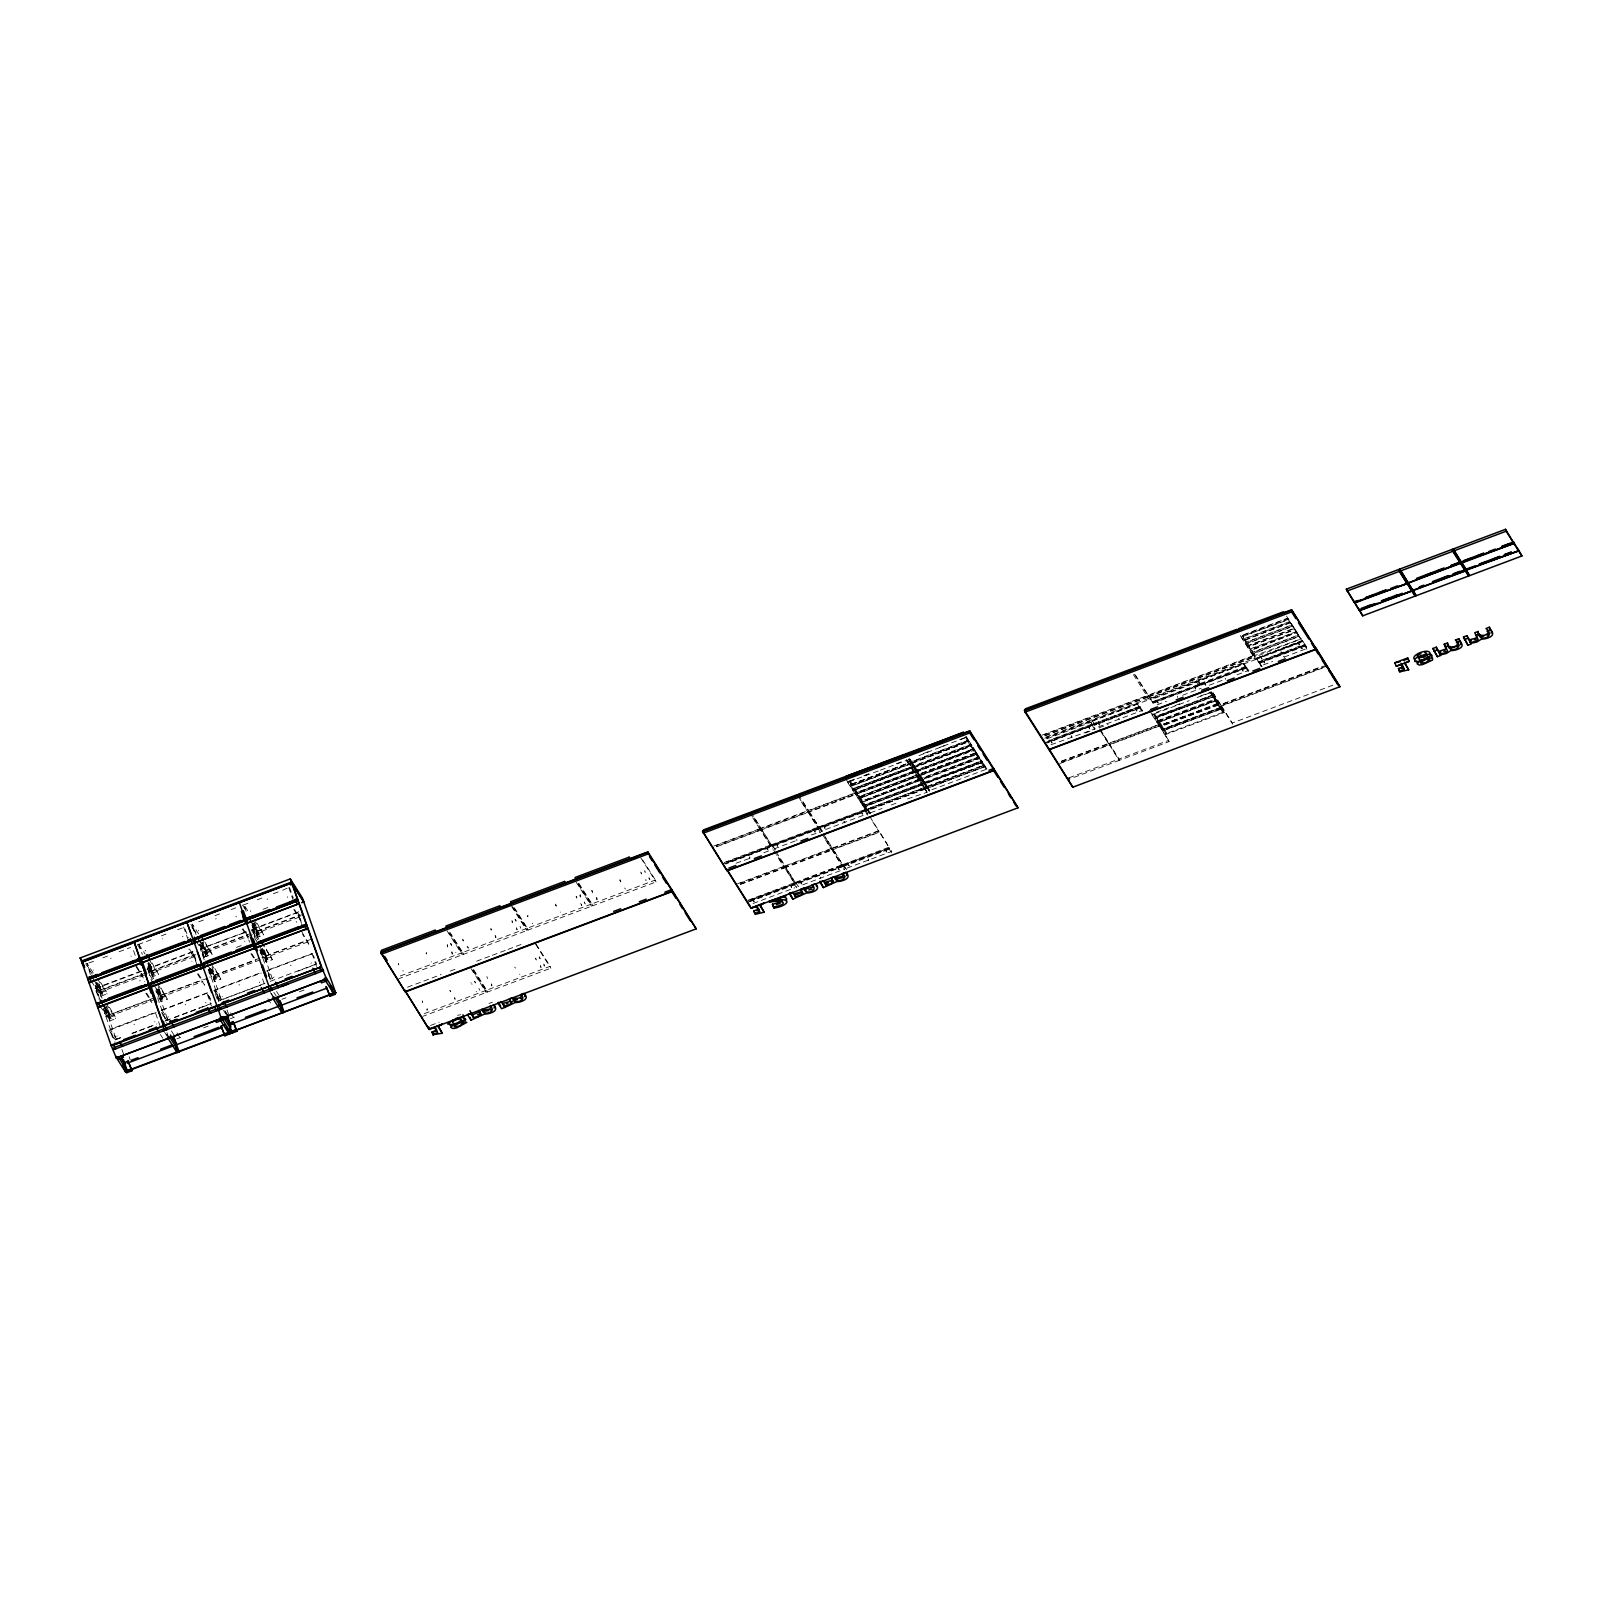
<?xml version="1.0" encoding="UTF-8"?>
<svg xmlns="http://www.w3.org/2000/svg" width="1602" height="1602" viewBox="0 0 1602 1602"><rect width="100%" height="100%" fill="white"/><g stroke="black" fill="none" stroke-linecap="round" stroke-linejoin="round"><path stroke-width="0.75" stroke-dasharray="5 3.75" d="M130.984 956.034L131.084 956.294M139.795 981.065L140.135 980.284M154.713 1021.635L154.913 1021.936M236.395 916.905L235.874 916.244M244.906 941.535L244.665 941.175M145.442 950.266L145.081 951.007M153.752 975.698L153.532 975.318M168.03 1016.449L168.31 1016.99M250.773 911.438L250.533 910.737M258.903 936.249L259.484 935.868M274.002 977.08L273.401 977.46M93.457 970.211L93.276 970.011M102.648 994.602L102.828 994.802M119.649 983.047L119.229 983.107M116.746 1036.354L117.106 1035.973M133.967 1024.679L134.448 1024.199M198.328 930.321L198.648 930.922M207.059 955.092L207.379 955.693M215.709 919.047L216.13 918.507M222.137 996.524L222.438 996.484M238.998 985.09L239.559 984.669M170.873 963.923L171.274 963.263M182.368 936.469L183.029 936.249M191.739 961.2L191.96 961.3M205.577 1002.291L205.957 1002.952M267.134 899.403L267.654 898.962M275.724 923.853L276.025 924.474M287.439 896.78L287.759 897.38M296.17 921.55L296.71 922.271M290.302 965.325L291.083 965.225M310.988 963.363L311.209 962.802M259.404 982.747L259.784 982.026M162.523 938.832L162.263 938.752M185.812 1004.554L185.211 1004.855M767.058 848.78L767.959 849.861L767.118 848.559M814.777 832.139L814.957 830.657M791.448 886.146L791.428 887.728L791.308 886.166M862.196 814.277L862.016 812.875L862.817 814.076M838.767 869.746L838.467 868.404L839.308 869.586M886.307 852.044L885.866 850.582L886.747 851.843M1089.26 728.89L1089.42 727.428L1089.7 728.89M1136.859 709.646L1136.779 711.148L1136.479 709.646M1194.992 687.719L1195.813 688.98M1195.432 688.98L1195.653 687.498M1242.912 671.218L1242.511 669.776L1243.212 670.938M1301.245 647.829L1302.266 648.89L1301.465 647.588M749.636 856.91L750.076 858.171M777.31 846.337L777.11 844.795L777.791 846.176M753.32 900.504L754.362 901.646M753.761 901.766L753.3 900.524M824.67 828.394L824.67 826.932L825.19 828.354M844.434 822.807L843.994 821.365L844.935 822.567M801.14 883.964L800.96 882.522L801.781 883.823M849.22 865.961L848.159 864.8L849.22 865.921M868.544 860.454L868.424 858.972L868.204 860.454M1052.314 742.907L1051.393 741.646L1051.673 743.068M1071.337 737.381L1071.297 735.879M1099.733 725.045L1098.692 723.904L1099.753 725.025M1157.926 703.058L1157.525 701.736L1158.446 703.018M1177.51 696.149L1177.53 697.431M1205.285 685.296L1205.004 683.874L1205.946 685.075M1261.455 659.043L1261.615 657.521L1262.016 658.943M1281.32 651.874L1281.26 653.396L1280.899 651.914M1283.522 656.259L1284.383 657.281M426.152 953.671L426.392 952.649L426.392 954.011M431.158 961.901L431.519 961.921M491.253 929.24C490.192 926.757 491.454 932.024 491.333 929.46M495.038 935.728L495.899 937.691L495.579 935.628M450.743 991.498L449.842 990.477L450.482 991.298M455.088 999.588L454.407 997.686L455.208 998.346M555.614 904.089L556.234 906.051M556.254 905.971L555.473 904.93M560.42 912.159L560.259 912.059M515.464 968.109L514.743 967.087M519.869 974.437L519.649 974.196M619.654 879.959L620.855 881.741M620.354 881.821L620.334 880.9M625.361 889.01L624.7 888.009M450.402 943.598L451.564 945.42L450.943 943.438M455.669 952.669L455.929 952.549M515.003 919.308L516.124 921.17L515.383 919.308M520.049 926.336L520.77 928.259M474.452 981.365L475.514 983.007M475.233 982.326L474.733 981.285M478.918 988.494L479.859 990.236M580.084 894.937L580.325 895.959L580.124 894.857M580.084 895.678L580.325 897L580.385 895.638M584.169 902.226L585.371 903.949M539.053 957.075L540.134 958.777L539.453 956.815M544.3 964.804L544.239 966.166L543.779 964.044M644.705 870.627L645.105 871.728M645.366 872.449L644.825 871.868M648.75 877.916L649.931 879.638M649.251 877.856L649.391 879.077M447.278 944.92L447.178 945.761M447.599 946.782L447.439 944.759M451.764 951.968L452.124 954.071M452.004 951.968L452.465 954.051M512.24 922.452L512.019 920.529M517.266 929.56L516.365 927.678M516.465 928.94L516.905 929.781M470.948 982.687L470.928 982.527M471.709 983.648L472.029 984.389M476.174 991.778L476.555 991.518M576.9 896.98L576.099 896.339L576.84 898.161M580.665 903.528L581.806 905.25M581.426 904.629L581.426 905.51M535.428 958.316L536.53 960.019M540.835 967.468L540.475 965.325M540.515 966.346L541.156 967.328M641.461 872.77L641.461 874.011L640.68 872.089M645.566 879.999L646.027 879.959M646.187 880.199L645.766 880.079M398.738 964.404C397.676 962.021 399.078 966.727 398.618 964.084M402.923 970.492L403.143 971.172M462.557 939.152L463.218 941.055L463.218 939.793M467.023 946.261L467.404 946.261M468.225 948.024L467.724 946.882L468.164 947.983M422.287 1002.231L422.668 1002.091M427.133 1008.98L427.073 1010.221L427.113 1008.86M527.859 915.703L527.759 916.745L527.819 915.503M532.164 923.153L532.505 923.753M486.868 976.579L487.489 978.622M491.454 983.888L491.714 984.569M491.754 984.649L491.934 985.871M491.634 985.851L491.393 984.809M592.34 892.354L591.879 890.532M596.865 899.643L596.685 897.5L597.045 899.643M815.418 831.999L814.357 830.937M1264.198 661.806L1264.639 663.068L1263.678 661.946M422.568 1002.151L422.267 1000.87M592.4 891.092L592.6 892.234M1118.456 718.317L1119.398 719.338M512.52 922.351L512.179 921.591M293.366 900.664L288.72 887.488L290.042 887.007M90.353 974.497L87.189 963.523L93.497 973.455M282.673 890.231L288.72 887.488M93.597 961.34L86.528 963.763M102.848 957.856L109.797 955.253M119.069 951.768L130.643 947.403M138.213 944.559L152.11 939.333M161.361 935.848L168.31 933.245M177.582 929.761L184.51 927.137M198.688 921.811L205.637 919.208M214.908 915.723L221.837 913.1M231.109 909.616L238.057 907.012M243.304 905.03L247.95 903.288M257.201 899.803L264.15 897.2M273.401 893.716L280.35 891.092M263.108 909.295L270.057 906.672M140.776 971.172L94.478 988.594L99.664 996.764M147.364 968.709L193.662 951.288M246.007 931.843L200.891 948.584L205.537 961.761M298.773 911.758L252.455 929.18L257.101 942.356M141.677 971.293L95.359 988.714M146.923 969.33L193.121 951.728L196.946 962.442M204.175 959.738L200.35 949.005L246.768 931.783M252.035 929.801L298.232 912.199M96.661 991.558L96.761 991.818M97.762 991.037L97.842 991.177M100.265 990.076L146.563 972.674M148.986 971.773L149.086 972.074M149.306 971.613L149.487 972.114M151.83 970.692L193.502 955.012M203.694 951.268L203.875 951.668M205.356 950.547L251.674 933.145M254.438 932.204L254.618 932.584M256.921 931.163L298.613 915.483M101.026 990.016L98.042 983.768M148.105 964.845L152.05 971.052L149.627 962.201M254.618 922.492L257.822 931.283L303.459 914.121M142.178 974.777L100.485 990.457L100.946 991.718L147.244 974.296M194.182 956.654L152.51 972.314L152.05 971.052L198.368 953.651M205.597 950.927L247.269 935.248M99.324 991.758L96.38 985.851M148.565 966.106L154.132 974.216L152.49 974.837L150.868 972.334L152.43 976.759L158.558 974.457L152.17 963.042M197.907 938.111L207.199 952.729L207.679 954.111L206.037 954.732L204.415 952.229L205.977 956.654L212.105 954.351L201.732 936.669M205.797 951.828L207.179 953.31L205.857 953.811L200.671 945.641M249.451 918.687L258.743 933.305L259.224 934.687L257.582 935.308L255.96 932.805L257.522 937.23L263.649 934.927L257.261 923.513M257.361 932.424L258.743 933.926L257.421 934.407L252.235 926.256M100.826 991.538L102.588 993.64L100.946 994.261L94.939 984.809M252.355 934.767L206.037 952.189L200.851 944.019M299.274 917.125L257.602 932.805L252.415 924.634M100.886 996.184L107.014 993.881L105.932 990.817L102.107 992.259L96.4 983.308M157.477 971.393L153.652 972.835L147.965 963.903M207.199 952.729L211.023 951.288M258.743 933.305L262.588 931.863M101.967 992.659L100.706 991.358L101.847 992.479M153.532 973.255L152.27 971.953L153.412 973.075M207.059 953.13L202.393 942.116M258.623 933.726L253.957 922.732M102.087 992.84L100.766 993.34L95.579 985.17M148.445 967.808L152.33 973.936L153.652 973.455M236.475 947.363L243.424 944.739M301.396 923.173L298.973 914.301M106.533 1015.888L105.472 1016.529M108.976 1014.847L155.294 997.425M158.037 996.384L159.079 996.624M160.54 995.463L202.232 979.783M210.543 977.04L209.642 977.06M211.584 976.279L211.684 976.619M214.087 975.318L260.385 957.916M261.987 957.275L264.15 957.015L262.187 957.836M265.652 955.933L307.324 940.254M150.888 999.548L109.096 1015.027L106.012 1006.416M158.318 989.135L160.661 995.643L207.099 978.401M214.207 975.518L256 960.019M265.772 956.114L312.19 938.872M108.035 1016.529L103.89 1008.719M161.762 996.664L162.843 998.987L161.201 999.588L159.579 997.105L161.141 1001.53L167.269 999.227L160.881 987.813M210.222 968.549L216.41 978.882L214.768 979.503L213.146 977L214.708 981.425L220.836 979.122L214.448 967.708M214.528 976.579L215.91 978.081L214.588 978.582L208.1 968.369M261.807 949.145L267.955 959.458L266.312 960.079L264.69 957.575L266.252 962.001L272.38 959.698L262.007 941.996M266.092 957.195L267.474 958.677L266.152 959.177L260.966 951.007M109.537 1016.309L155.975 999.067M156.035 988.935L161.221 997.085L202.913 981.425M214.648 976.779L261.066 959.538M308.005 941.896L266.212 957.375L261.146 949.405M100.005 1005.836L109.597 1020.955L115.724 1018.652L114.663 1015.588L110.818 1017.03L101.527 1002.391M166.207 996.164L162.363 997.605L156.696 988.674M215.93 977.5L219.754 976.059M267.474 958.076L271.299 956.634M110.017 1017.67L109.437 1016.109L110.678 1017.43M161.582 998.286L161.001 996.724L162.243 998.026M110.798 1017.61L109.477 1018.111L104.31 1009.941M155.875 990.537L161.041 998.707L162.363 998.206M103.249 1008.98L109.657 1019.012L111.299 1018.411L110.198 1016.048M161.862 1009.921L208.18 992.499M217.171 999.067L214.087 990.276L260.405 972.855M269.216 969.55L312.07 953.651M156.195 1012.504L109.877 1029.926L113.582 1040.459M161.442 1010.542L207.639 992.94L211.464 1003.653M218.893 1001.831L214.868 990.216L261.286 972.975M266.553 971.012L312.851 953.59M115.785 1039.418L123.134 1036.654M132.005 1033.31L156.876 1023.958M165.687 1020.634L172.435 1018.111M174.298 1017.41L211.344 1003.473M218.573 1000.749L264.891 983.348M270.137 981.365L284.035 976.139M286.337 975.258L315.794 964.184M115.905 1039.598L120.53 1037.856M132.105 1033.51L136.751 1031.768M139.054 1030.887L155.274 1024.799M165.146 1021.075L172.095 1018.471M174.418 1017.59L199.89 1008.018M202.192 1007.137L209.141 1004.534M223.319 999.207L264.991 983.528M298.032 971.092L316.555 964.124L313.471 955.513M850.302 781.476L854.707 779.093M863.999 775.608L870.967 772.985M964.985 737.401L966.567 737.04L971.573 745.491M848.519 781.536L855.528 778.892M863.999 775.869L870.967 773.245M896.499 763.653L903.468 761.03M908.855 759.008L929.42 791.388M923.433 753.521L930.402 750.897M939.693 747.393L946.662 744.79M960.599 739.543L965.225 737.801M965.886 737.541L968.95 741.366M878.156 771.003L848.72 781.836L851.143 785.661L909.736 763.533L914.762 771.984M880.479 770.121L906.011 760.529M967.388 740.905L911.658 761.851C919.468 775.308 902.807 749.956 910.797 763.613L969.15 741.666M919.027 755.623L965.245 737.521L985.57 769.541L929.861 790.507L927.898 787.443M1242.631 635.473L1287.628 618.552L1293.014 626.322L1246.696 643.744L1242.631 635.473L1244.554 640.359L1289.99 622.557M1288.529 619.273L1242.231 636.695L1242.431 635.173L1287.427 618.252L1288.729 619.573L1242.852 636.114M203.514 1027.843L210.463 1025.24M299.354 991.798L306.302 989.195M849.641 781.716L856.409 793.931L914.982 772.064M909.055 762.452L909.295 764.414L907.333 760.029M910.156 762.051L911.478 763.133M909.515 758.487L911.458 761.551L967.187 740.585L967.868 741.926M968.509 740.104L968.509 741.686M851.563 784.459L908.594 763.013M852.204 784.219L907.933 763.253L908.654 764.655L852.925 785.621L852.464 784.62M968.049 740.645L911.258 762.512M176.881 1038.817L180.706 1037.375M230.428 1018.712L234.272 1017.27M281.972 999.288L285.817 997.846M851.783 785.1L852.024 783.919L907.974 763.573M910.597 763.313L969.19 741.165L974.196 749.636L971.813 745.31L913.22 767.438L910.837 763.113M850.702 784.399L851.343 785.981L909.696 764.034L912.119 767.859M911.718 763.493L910.597 762.752M912.359 763.253L967.868 741.666M1244.574 638.537L1289.57 621.616M1244.353 640.059L1290.671 622.637L1287.848 619.193M853.325 788.544L910.377 767.078L911.037 768.419M911.678 766.597L911.698 768.179M912.78 766.177L915.843 771.023L973.956 748.675L973.996 750.317M912.139 762.632L914.101 765.696L969.811 744.73L970.231 745.671M971.132 744.229L970.892 745.411M910.557 767.398L854.847 788.344L855.548 789.746L911.057 768.159M911.218 767.138L853.526 788.845L854.887 790.006L853.786 789.245M914.341 767.638L913.881 766.637M970.011 745.03L914.542 766.397M970.672 744.79L972.034 745.931L970.912 745.19M971.573 744.93L912.98 766.497M917.385 776.129L912.359 767.658L853.786 789.806L851.343 785.981M1291.713 625L1289.77 621.936L1244.774 638.858L1246.716 641.921L1291.713 625L1294.736 628.745L1295.157 629.686L1248.619 646.467L1250.982 650.472L1297.059 632.43L1294.056 628.665L1249.059 645.586L1253.124 653.836L1299.422 636.435L1296.418 632.67M853.966 790.106L912.359 767.939M913.42 767.758L971.793 745.571M914.101 765.696L915.002 767.398L970.712 746.432L970.271 745.431M1246.476 643.103L1248.639 646.787L1294.957 629.386M1246.496 643.423L1292.814 626.002M713.691 846.076L759.989 828.655L760.449 829.916L716.454 846.457M750.837 812.094L761.09 828.234L807.408 810.832L818.302 828.534L817.841 827.273L807.588 811.133L761.29 828.554L771.984 845.956L818.542 828.635M798.237 794.272L808.489 810.412L854.807 792.99L865.941 810.812L819.383 828.134M854.006 789.606L857.511 794.131M914.301 770.722L914.061 771.924M913.46 767.258L916.484 771.003M914.782 766.757L916.724 769.821L972.674 749.496M716.194 845.496L760.189 828.955L771.363 846.837L725.706 864.019M856.87 794.372L856.81 792.73M857.47 792.489L913.2 771.523M913.841 771.283L915.223 772.424L856.589 794.252L859.032 798.076L917.626 775.929L922.632 784.399M1293.855 628.364L1291.913 625.301L1246.917 642.222L1248.859 645.286L1293.855 628.364L1296.879 632.109L1250.782 650.172M914.762 771.423L856.149 792.99M916.304 772.024L974.437 749.436L979.463 757.906M915.843 771.583L974.437 749.716M716.635 846.777L760.63 830.216L771.143 846.477L725.486 863.638M761.09 828.234L761.731 829.816L808.049 812.394M808.489 810.412L809.13 811.974L855.448 794.572M1251.002 648.65L1295.998 631.729M859.433 796.875L917.125 775.168L917.846 776.569L914.982 771.804L856.629 793.751L859.914 797.896M916.945 774.867L859.894 796.314L860.314 797.255M916.084 771.383L919.368 775.548M918.687 774.207L916.745 771.143L918.907 774.847L917.405 770.902L919.348 773.966L975.077 753L975.978 754.702L920.249 775.668L919.548 774.267L975.258 753.3M976.379 752.499L976.399 754.081M860.094 796.615L915.823 775.668L916.524 777.07L860.795 798.016L860.354 797.015M975.918 753.06L918.226 774.767L921.571 780.294M918.487 775.708L977.06 753.581L982.086 762.051L979.683 757.706L921.33 779.653L923.933 784.299L982.286 762.352L984.709 766.177M858.592 796.815L859.233 798.377L917.606 776.209M977.06 753.841L918.667 776.029L918.026 774.447M919.588 775.909L918.487 775.148M1298.141 635.093L1296.178 632.029L1251.182 648.97L1253.144 652.034L1298.141 635.093L1301.144 638.858L1255.067 656.9L1242.191 636.354M1252.904 653.215L1255.067 656.9M859.914 797.636L862.277 801.641M919.568 778.993L919.568 780.575M918.707 775.528L921.53 778.972M920.029 775.028L921.971 778.091L977.701 757.145L978.361 758.467M979.002 756.645L978.762 757.826M1252.924 653.536L1299.242 636.114M862.056 801L862.116 802.642M918.447 779.794L862.717 800.76L863.438 802.161M919.107 779.553L861.656 801.661M977.901 757.446L922.412 778.792M978.542 757.185L979.923 758.347L921.29 780.154M979.463 757.345L920.85 778.892M920.249 780.074L861.896 802.021L864.279 806.347L922.872 784.199L925.255 788.544L920.249 780.074L861.856 802.522L861.215 800.94M400.4 975.938L461.636 952.91L462.297 954.792L398.798 978.682M449.802 932.164L462.718 952.489L526.217 928.619L526.898 930.502L463.399 954.392L450.482 934.046M514.402 907.853L527.318 928.199L590.818 904.309L591.478 906.211L527.979 930.101L513.781 907.733M578.983 883.563L591.919 903.908L655.398 880.019L656.079 881.921L592.58 905.811L578.362 883.423M920.229 780.334L861.656 802.202L859.233 798.377M979.683 757.986L921.11 779.854L920.649 778.592M1042.001 735.158L1147.092 695.628L1147.733 697.19L1044.965 735.839M1135.357 675.003L1148.193 695.208L1253.285 655.679L1255.447 659.644L1150.356 699.173M1044.524 734.577L1147.292 695.929M1152.879 702.898L1148.394 695.528L1253.485 655.999L1255.447 659.644M1300.263 638.477L1298.321 635.413L1253.325 652.334L1255.267 655.398L1300.504 639.098M1044.784 735.538L1147.533 696.89M1134.516 674.242L1148.634 696.47L1253.745 656.96L1239.608 634.712M1148.834 696.79L1253.925 657.261M922.191 783.138L921.29 784.559L920.87 783.638L865.16 804.584L866.061 806.287L921.771 785.34L921.33 784.339M923.293 782.717L925.275 783.558L922.652 779.173M924.594 782.237L980.324 761.27L981.405 761.971M1302.286 640.379L1302.766 641.401L1256.208 658.422L1302.286 640.379L1304.949 644.825M864.039 805.385L864.74 806.787L864.039 805.385L922.632 783.839L923.092 784.84L921.991 784.079M865.34 804.885L921.07 783.939M980.524 761.571L925.055 782.937M981.826 761.09L982.547 762.492L981.826 761.09L924.394 783.178M1046.046 736.98L1148.814 698.332L1149.255 699.593L1046.486 738.242M1148.394 695.528L1149.896 697.911L1255.007 658.382M1256.208 658.422L1302.546 640.76M1044.744 738.182L1089.74 721.26L1091.683 724.324L1048.93 740.404M1092.143 720.359L1094.306 724.044L1092.143 720.359L1137.14 703.438L1139.302 707.123L1137.14 703.438M1150.937 698.252L1195.933 681.331L1198.096 685.015L1153.1 701.936L1151.157 698.872M1198.336 680.409L1200.499 684.114L1198.336 680.409L1243.332 663.488L1245.495 667.193L1243.332 663.488M923.733 783.979L982.326 761.851L984.91 766.477M922.832 784.7L864.479 806.647L866.902 810.492L925.495 788.344L927.017 792.289L905.791 759.889M1255.988 657.781L1256.689 659.183L1303.007 641.761M927.478 788.324L923.974 783.799L926.557 788.424L984.93 766.257M927.898 787.703L925.275 783.298L981.225 762.973L980.764 761.971M1046.847 738.822L1090.842 722.282L1092.784 725.346M1198.977 685.396L1197.034 682.332L1150.717 699.754L1149.896 697.911M724.144 862.517L770.442 845.095M771.543 844.695L817.841 827.273M865.26 809.451L855.007 793.31L808.69 810.712L818.942 826.872L865.26 809.451L865.701 810.712M864.519 806.146L867.783 810.312M924.815 787.263L923.733 788.404M925.916 786.862L927.238 787.944M927.218 786.362L982.947 765.416L983.848 767.118L928.139 788.064L927.418 786.662L983.147 765.716M984.269 764.915L985.17 766.617L926.356 788.124M1094.086 723.423L1139.082 706.502M1200.278 683.473L1245.275 666.552M1304.729 644.204L1302.786 641.14L1256.469 658.562L1258.411 661.626L1304.729 644.204L1307.572 648.97L1305.41 645.266L1259.092 662.948L1305.149 645.145M726.667 861.996L770.902 845.836L724.605 863.258M820.064 832.319L818.061 827.613L771.743 845.035L774.407 849.481M867.323 809.27L925.015 787.583L925.716 788.985L925.015 787.583M867.964 809.03L923.693 788.064M983.808 765.476L926.356 787.563L927.458 787.003L925.495 783.939M1048.529 740.925L1092.524 724.384L1093.005 725.426L1047.348 742.587M1093.846 724.605L1140.424 707.323L1142.586 711.028L1140.644 707.964L1094.326 725.366L1093.625 723.984L1139.923 706.562L1093.866 724.925L1140.404 707.583L1138.021 703.819L1091.703 721.24L1094.106 725.005M1152.419 701.856L1198.717 684.455L1199.437 685.836L1153.12 703.258L1152.419 701.856L1199.217 685.215M1199.838 684.354L1246.376 667.013L1200.078 684.995L1246.596 667.654L1244.213 663.889L1197.896 681.291L1200.298 685.055M1259.092 662.687L1261.255 666.392L1258.611 661.926L1305.169 644.905L1258.631 662.247L1256.689 659.183M818.322 828.014L772.004 845.435L772.464 846.437L818.762 829.015L818.061 827.613M865.721 810.171L819.163 827.193L865.46 809.791L866.181 811.173L819.864 828.594L821.586 831.038L867.904 813.616L865.961 810.552L819.383 827.833M1046.466 742.207L1092.784 724.785M1198.977 684.835L1152.659 702.817L1199.197 685.476L1197.034 682.332M724.825 863.618L771.143 846.216L773.085 849.26M771.984 845.656L818.542 828.374M1046.707 742.567L1093.005 725.145L1047.588 742.948M1200.038 684.675L1246.616 667.373L1248.779 671.078L1246.136 666.612M925.495 788.605L867.103 810.792L866.462 809.21M1246.837 668.014L1200.519 685.436L1200.078 684.434M1259.312 663.328L1305.63 645.906M736.039 863.198L749.516 858.472M763.834 852.745L770.782 850.141M774.187 848.86L797.335 840.149M811.233 834.922L820.725 832.079M1050.972 744.77L1095.187 728.85L1090.842 722.282M1098.371 726.928L1142.366 710.387M1157.165 704.82L1166.416 701.336M1182.636 695.248L1201.16 688.279M1209.19 685.255L1223.087 680.029M1236.984 674.802L1248.559 670.437M1263.357 664.89L1272.609 661.406M1284.203 657.04L1307.352 648.329M407.529 987.192L441.251 974.497M450.242 971.112L456.991 968.569M476.615 961.2L490.112 956.114M492.355 955.273L505.852 950.206M508.094 949.365L521.591 944.279M870.407 812.855L882.021 808.489M891.293 805.005L898.261 802.382M907.553 798.897L926.356 792.529M1085.295 732.995L1092.063 730.452M1099.172 727.769L1108.204 724.384M1161.15 710.527L1154.181 713.15L1166.857 733.396L1153.74 714.031M1164.294 709.446L1171.302 706.822M1175.067 705.561L1182.036 702.938M1200.599 695.949L1209.89 692.465M1154.401 713.791L1189.225 700.695M1197.175 697.471L1210.131 692.825L1212.073 695.889M1152.859 713.651L1156.143 717.796M1212.514 696.59L1211.853 695.268L1156.123 716.214L1156.784 717.556M1210.551 691.944L1213.595 696.029L1211.172 692.204M1155.663 716.775L1213.355 695.068L1215.357 699.774L1212.033 695.568L1156.324 716.535M1154.802 716.715L1155.442 718.277L1213.795 696.329L1216.238 700.174M1212.754 696.97L1156.804 717.295M1213.415 696.71L1213.355 695.068M1156.143 717.536L1158.506 721.541M1217.32 704.159L1214.476 699.393L1158.747 720.359L1159.167 721.3M1213.175 696.089L1218.862 704.299M1158.286 720.9L1158.346 722.562L1158.546 721.3M1158.947 720.66L1214.917 700.094M1157.886 721.561L1215.578 699.854M1164.033 729.951L1160.749 726.066L1219.102 704.119L1221.044 707.183L1221.485 708.444L1216.459 699.974L1157.886 722.122L1155.442 718.277M1157.425 720.84L1158.066 722.422L1216.459 700.234M1215.377 701.095L1159.648 722.061L1159.187 721.06M1215.137 699.153L1216.459 699.974M1061.305 761.17L1108.664 743.368L1119.117 760.409L1071.778 778.212M1100.414 729.691L1109.005 743.228L1158.606 724.585L1169.059 741.626L1119.478 760.289L1099.633 729.03M1061.505 761.471L1108.844 743.668M737.621 883.743L783.919 866.342L795.073 884.144L749.416 901.325M776.049 851.803L785.02 865.921L831.338 848.499L831.778 849.761L785.461 867.183L777.771 855.088M823.448 833.961L832.419 848.099L878.737 830.677L889.871 848.499L843.313 865.801L832.619 848.399L878.937 830.977L889.631 848.399M740.124 883.183L784.119 866.642L795.073 884.144M831.518 848.82L842.231 866.221L831.518 848.82L785.22 866.221L795.914 883.643L842.472 866.322M1158.106 721.921L1160.949 725.366M1217.52 704.48L1217.099 703.538L1161.59 725.125M1215.818 700.214L1218.421 703.038M1061.766 762.432L1109.105 744.63L1099.272 729.17M1109.445 744.509L1159.047 725.846L1149.215 710.387M1160.969 726.687L1160.248 725.285L1161.63 726.447M1059.703 763.593L1109.285 744.95M1159.247 726.147L1109.645 744.81L1109.005 743.228M1224.108 712.57L1221.685 708.745L1163.332 730.692L1165.755 734.517L1224.108 712.57L1223.668 711.308L1221.725 708.244L1163.132 730.392L1160.709 726.547L1219.322 704.74L1218.862 703.739L1160.248 725.285M740.384 884.144L784.379 867.603L776.69 855.488M740.565 884.444L784.559 867.904M785.02 865.921L785.661 867.503L831.979 850.081M832.419 848.099L833.06 849.661L879.378 832.239M1158.066 722.422L1160.509 726.247L1219.082 704.379M1212.914 692.485L1220.584 704.58L1321.029 666.792M1325.895 665.351L1220.784 704.88L1232.298 723.023L1332.744 685.235M1326.136 666.312L1221.044 705.841L1213.355 693.746M1220.584 704.58L1221.225 706.142L1326.336 666.612M1162.692 729.13L1164.013 730.212M1220.404 709.005L1219.723 707.663L1163.993 728.63L1164.674 729.971M1220.604 708.044L1218.441 704.359L1221.044 707.183M1163.533 729.17L1221.225 707.483L1223.227 712.189L1219.923 707.984L1164.193 728.93M1220.624 709.366L1164.674 729.691M1221.285 709.125L1221.225 707.483M1163.372 730.192L1166.196 733.636M1222.566 712.429L1166.857 733.396M1221.064 708.485L1223.668 711.308M424.33 1013.605L485.566 990.577L486.227 992.479L422.728 1016.369M473.731 969.831L486.648 990.176L550.147 966.286L550.828 968.189L487.328 992.079L473.111 969.691M1069.075 777.791L1118.677 759.148L1119.117 760.409M1168.619 740.364L1158.787 724.885L1109.205 743.548L1119.017 759.008L1168.619 740.364L1169.059 741.626M748.074 900.204L794.372 882.782M795.473 882.382L841.791 864.96M842.872 864.539L889.19 847.118M750.597 899.663L794.852 883.523L748.534 900.945M841.991 865.3L842.712 866.682L796.394 884.104L795.693 882.702L841.991 865.3L844.654 869.746M795.934 883.102L842.252 865.701M843.353 865.28L889.651 847.858L890.111 848.86L843.793 866.282L843.093 864.88L889.651 847.858M748.775 901.305L795.073 883.883L797.015 886.947M795.914 883.343L842.492 866.061M843.313 865.521L889.891 848.239L891.833 851.303L845.516 868.705L843.573 865.641M749.656 901.686L795.293 884.524L797.255 887.588M753.02 903.488L794.712 887.828M802.742 884.805L844.434 869.125M430.578 1025.46L439.168 1022.216M489.051 1003.453L492.375 1002.211M795.693 882.702L799.218 887.548M796.755 839.348L796.875 840.609M620.214 880.579L620.194 879.798M584.43 903.067L584.63 902.046M447.539 946.081L447.679 946.902M749.275 857.19L749.636 858.472M820.464 877.075L820.805 878.276M591.739 890.572L592.38 891.433M1298.761 643.684L1299.643 644.665M457.571 1015.288L460.635 1014.727M111.159 958.156L110.598 958.577M535.849 958.136L535.689 959.157M1298.681 643.704L1299.062 644.965M1286.586 616.209L1301.385 639.498M1306.912 649.21L1302.086 641.881M1262.136 666.772L1257.089 658.802M1240.449 635.473L1253.285 655.679M1248.118 671.318L1245.915 668.134M1221.225 706.142L1232.759 724.284M1211.212 691.704L1213.155 694.767M1215.778 698.913L1213.835 695.849L1155.242 717.976L1152.819 714.152M1210.772 692.585L1212.494 695.008M1216.038 700.855L1217.981 703.919M1218.181 704.219L1217.76 703.278M1209.89 692.204L1211.853 695.268M1212.534 696.329L1214.476 699.393M1215.157 700.475L1217.099 703.538M1217.54 704.239L1161.57 724.805L1162.271 726.187M1219.723 707.663L1217.78 704.6L1219.943 708.304M1220.404 708.745L1222.346 711.809M1133.415 674.642L1149.255 699.593M1149.996 711.048L1158.606 724.585M1141.926 711.268L1139.723 708.064M1094.526 729.09L1092.103 725.265L1094.747 729.731M984.95 765.976L986.892 769.04M974.396 749.936L976.84 753.761M965.646 737.14L986.231 769.3M917.165 770.522L972.634 749.175L973.355 750.577M909.736 759.128L911.458 761.551M915.002 767.398L916.945 770.462M917.145 770.762L916.724 769.821M920.009 775.288L919.348 773.966M920.249 775.668L922.191 778.732M924.815 782.857L921.971 778.091M928.139 788.064L929.861 790.507M910.817 761.791L909.095 759.368M911.498 762.872L913.44 765.936M914.121 766.998L916.064 770.061M919.368 775.268L921.31 778.332M921.991 779.413L923.933 782.477M926.577 786.622L924.855 784.179M927.258 787.683L929.2 790.747L926.597 787.924M924.174 783.118L921.51 778.652M907.072 759.889L909.495 763.713M917.586 776.429L920.009 780.274M906.452 759.648L927.017 792.289M850.081 780.855L870.627 813.496M849.16 780.955L869.966 813.736M869.085 813.355L867.803 810.051M861.856 802.522L864.279 806.347M845.836 778.872L854.807 792.99M869.766 816.539L878.737 830.677M847.558 782.156L855.248 794.252L808.95 811.673L801.24 799.558M872.77 821.846L879.178 831.939L832.88 849.36L825.19 837.245M867.683 815.118L865.26 811.293M891.613 852.805L889.19 848.98M822.467 831.418L820.264 828.214M846.617 869.726L844.194 865.901M809.13 811.974L819.623 828.234L818.942 826.872M819.864 828.594L821.806 831.658M833.06 849.661L843.573 865.921M843.793 866.282L845.516 868.705M798.437 796.695L807.408 810.832M822.367 834.382L831.338 848.499M801.441 802.001L807.849 812.094L761.531 829.496L753.841 817.4M825.37 839.688L831.778 849.761M775.068 849.24L772.625 845.415L775.288 849.881M761.731 829.816L771.984 845.956M785.661 867.503L795.914 883.643M749.736 812.514L759.989 828.655M773.666 850.181L783.919 866.342M752.74 817.801L760.449 829.916M796.595 887.828L794.372 884.624M642.702 860.034L655.398 880.019M640.84 857.931L656.079 881.921M578.122 884.324L590.818 904.309M576.239 882.221L591.478 906.211M512.26 906.632L526.217 928.619M536.189 944.299L550.147 966.286M511.659 906.512L526.898 930.502M535.589 944.199L550.828 968.189M448.94 932.905L461.636 952.91M472.87 970.592L485.566 990.577M447.058 930.822L462.297 954.792M470.988 968.489L486.227 992.479M300.155 916.524L297.451 912.259L302.097 925.435M294.628 909.495L301.016 920.91M293.807 909.576L299.814 919.027M302.017 932.184L309.727 945.681L302.538 934.346M254.057 919.808L263.649 934.927M247.689 910.637L243.965 904.79L246.708 912.84M242.423 904.91L245.006 908.995M252.635 923.112L257.822 931.283M249.932 920.049L259.224 934.687M251.814 924.995L256.62 932.564M252.375 927.137L257.582 935.308M261.587 942.697L272.38 959.698M258.883 939.293L252.455 929.18L255.078 936.089M252.715 929.681L257.522 937.23M251.134 929.681L257.622 939.873M262.588 949.846L266.533 956.054L264.07 949.365M258.663 944.82L267.955 959.458M260.545 949.766L265.351 957.335M259.884 950.026L266.312 960.079M260.245 952.549L266.252 962.001M243.043 928.86L248.35 937.23M242.222 928.94L248.23 938.392M267.194 970.752L272.16 978.562M268.255 974.977L272.14 981.085M276.545 991.458L280.39 997.505M251.754 953.631L254.418 957.816M250.953 953.711L255.739 961.28M273.822 992.279L276.265 996.144M271.299 993.42L275.144 999.488M270.398 992.579L274.102 998.426M264.23 983.588L261.887 977.08M267.854 998.707L271.459 1004.374M201.311 937.35L212.105 954.351M198.588 933.926L192.4 924.174L196.105 934.707M190.858 924.294L196.045 932.464M191.779 926.937L195.544 932.865M201.071 942.517L206.257 950.687L203.274 942.236M198.388 939.473L207.679 954.111M200.27 944.419L205.076 951.988M199.629 944.679L206.037 954.732M211.224 964.003L220.836 979.122M196.385 941.555L206.077 956.734M202.172 953.15L204.756 957.235M207.119 964.244L216.41 978.882M210.363 969.47L214.308 975.698M209.582 968.789L214.768 976.96M209.001 969.19L213.807 976.759M208.34 969.45L214.768 979.503M208.701 971.973L214.708 981.425M192.46 951.968L196.986 964.965M230.548 1012.764L234.152 1018.431M189.517 949.025L195.905 960.439L188.716 949.105M221.817 999.908L215.409 989.796L220.035 1002.952M214.087 990.276L220.575 1000.489M224.881 1010.682L228.826 1016.91M225.321 1011.943L229.046 1017.791M223.519 1010.401L225.902 1014.186M198.248 973.796L202.232 980.064M197.426 973.876L204.635 985.21L203.554 982.166M210.803 999.207L206.858 993L211.504 1006.176M148.946 959.338L158.558 974.457M138.873 944.319L145.061 954.051M137.311 944.439L141.216 950.567M148.465 965.285L154.132 974.216M147.925 966.427L151.529 972.094M147.684 967.268L152.49 974.837M157.677 984.109L167.269 999.227M147.584 969.07L153.772 978.822M149.927 975.338L152.53 979.403M157.497 989.355L161.442 995.583L158.358 986.972M153.552 984.349L162.843 998.987M156.636 991.197L160.24 996.865M155.995 991.438L161.201 999.588M158.738 997.746L161.141 1001.53M136.611 966.306L141.917 974.657M135.93 966.587L141.917 976.039M176.981 1032.869L180.585 1038.537M162.102 1010.281L168.29 1020.033M167.029 1020.614L161.842 1012.464L164.305 1018.792M171.454 1030.987L175.299 1037.035M146.663 993.16L150.648 999.428M145.842 993.24L151.85 1002.692M166.628 1034.231L170.473 1040.279M164.646 1032.369L167.109 1036.254M160.36 1034.451L162.763 1038.236M100.626 982.467L105.932 990.817M97.402 978.762L107.014 993.881M92.235 974.036L85.747 963.823L87.069 963.343L91.714 976.519M97.201 983.988L101.146 990.196L98.803 983.688M93.296 979.002L102.588 993.64M95.76 983.548L100.946 991.718M109.337 1007.237L114.663 1015.588M106.132 1003.533L115.724 1018.652M91.274 981.065L102.208 998.226M104.691 1006.817L109.877 1014.967L106.793 1006.356M102.007 1003.773L111.299 1018.411M104.47 1008.319L109.657 1016.489L109.216 1015.227M116.726 1039.418L110.298 1029.305L155.294 1012.384L159.94 1025.56M108.996 1029.806L115.464 1040.018M1225.15 678.127L1225.61 679.388M1165.315 733.255L1165.755 734.517M1160.068 724.985L1160.509 726.247M1148.193 695.208L1148.634 696.47M1139.923 706.562L1140.644 707.964M1119.017 759.008L1119.478 760.289M1071.558 735.899L1071.998 737.16M973.956 748.675L974.657 750.076L916.044 771.884L915.403 770.322M966.326 736.66L966.787 737.661L965.666 736.92M923.953 788.464L924.414 789.466L868.464 809.791M923.913 788.705L923.513 787.763L867.783 808.73L868.444 810.051M919.147 781.195L918.246 779.493L862.757 801.08M913.42 772.164L913 771.223L857.27 792.189L857.951 793.511M855.949 792.67L856.409 793.931M760.189 828.955L760.63 830.216M591.919 903.908L592.58 905.811M527.318 928.199L527.979 930.101M486.648 990.176L487.328 992.079M462.718 952.489L463.399 954.392M289.501 887.428L293.326 898.161M311.969 953.47L316.595 966.647M263.429 949.606L266.693 958.757M253.557 923.433L257.421 934.407M262.287 948.204L266.152 959.177M252.956 923.693L258.703 940.014M261.987 949.345L272.66 979.663M260.005 950.086L264.931 964.084M268.215 973.415L269.857 978.081M268.455 974.617L270.838 981.365M254.137 935.928L255.619 940.154M245.887 931.663L249.592 942.196M212.005 967.007L214.968 975.438M227.023 1009.961L229.246 1016.289M211.864 969.01L215.129 978.141M201.992 942.837L205.857 953.811M211.484 969.791L214.588 978.582M201.391 943.097L206.318 957.075M210.423 968.749L221.096 999.067M199.649 944.179L204.535 958.096M208.38 969.33L220.055 1002.151M192.48 926.537L194.723 932.865M185.151 929.06L188.235 937.671M183.629 927.017L188.275 940.194M150.248 964.124L152.49 970.452M158.238 986.772L161.201 995.202M160.781 995.823L161.221 997.085M148.846 962.261L151.95 970.872M148.465 962.962L152.33 973.936M157.957 989.916L161.041 998.707M147.845 963.223L153.592 979.543M156.876 988.875L168.37 1021.535M138.753 944.119L142.338 954.492M148.105 970.812L151.99 981.886M157.617 997.846L166.508 1023.097M166.928 1032.569L169.151 1038.897M133.547 950.627L135.769 956.955M141.537 973.295L144.5 981.726M129.161 1056.799L130.243 1059.863M98.683 983.508L100.926 989.836M107.414 1008.279L109.637 1014.607M121.932 1049.49L124.155 1055.818M96.901 982.346L100.946 994.261M105.612 1007.117L109.657 1019.012M96.28 982.607L101.206 996.604M105.311 1008.279L115.985 1038.597M95.119 985.671L100.425 1001.27M103.289 1008.839L114.944 1042.481M96 990.637L99.084 999.268"/><path stroke-width="1.5" d="M480.159 1011.663L472.49 1014.827L469.867 1010.682M521.972 995.923L519.308 998.046L513.982 998.607M816.439 886.467L816.579 884.805M463.619 1016.95L462.938 1014.747M1430.025 653.496C1430.005 647.929 1412.143 653.876 1413.925 658.863M513.441 1000.709L517.446 999.548M465.201 1020.794L465.741 1019.272L464.079 1018.672M1431.607 657.321L1432.168 655.799L1430.486 655.198M462.257 1021.135L455.148 1024.319M1428.664 657.661L1420.413 660.845M494.037 1008.058L494.698 1005.856M524.575 996.584L525.236 994.361M813.175 887.047L805.305 889.03M846.457 875.533L847.118 873.31M1460.443 644.605L1461.324 642.963L1458.781 638.737L1455.457 639.999C1466.19 648.71 1447.267 654.958 1447.527 642.983L1444.203 644.224L1447.527 650.873L1444.864 652.975L1439.858 654.037L1436.273 647.208L1432.929 648.47L1437.394 656.7L1440.739 655.438L1436.273 647.208M1490.981 633.11L1491.883 631.468L1489.339 627.243L1485.995 628.505C1496.729 637.236 1477.805 643.463 1478.065 631.488L1474.741 632.75L1478.065 639.378L1475.402 641.481L1470.396 642.542L1466.811 635.714L1463.487 636.975L1467.953 645.205L1471.277 643.944L1469.955 640.66L1471.457 640.48M1417.149 655.939L1418.291 654.978M785.641 900.584C789.586 897.48 782.257 896.639 780.134 897.4M1426.501 654.157C1423.057 655.338 1413.144 656.96 1414.866 661.526L1419.913 661.286L1417.029 663.789L1419.092 665.01A8.13 2.463 -19.4 0 0 1423.097 664.389L1432.568 660.004L1432.528 658.082L1427.963 658.242L1431.467 654.597L1426.501 654.157L1420.934 657.561L1417.39 657.521M459.454 1018.251L453.026 1021.215M782.417 901.045L772.464 904.369L774.066 908.094C789.626 905.691 793.15 896.519 772.865 900.805L785.861 895.918L769 901.205L769.661 902.246C783.218 899.002 790.187 904.109 773.406 907.052M511.078 1002.171L512.44 1001.45M1423.177 657.601L1425.079 656.6M1419.072 654.517L1420.994 653.656M843.793 877.075L844.855 876.574M1458.841 645.646L1456.578 646.627M1489.379 634.152L1487.137 635.153M453.166 1019.833L447.679 1024.038L453.506 1024.759L450.623 1027.262L452.685 1028.484A8.13 2.463 -19.4 0 0 456.69 1027.863L466.803 1022.376L461.556 1021.716C470.407 1017.09 458.613 1016.209 455.028 1019.072M480.54 1013.645L477.416 1014.847M800.8 893.275L802.422 892.594M831.338 881.801L832.96 881.12M490.172 1010.101L491.373 1009.62M520.73 998.607L521.932 998.126M84.325 966.026L80.1 957.976L290.302 878.917L302.357 897.901L335.719 992.92L333.757 993.661M81.221 961.14L291.424 882.081L303.479 901.065M140.235 959.458L134.188 941.956L291.604 882.742L81.622 961.721L111.259 1045.786L321.461 966.727L326.508 978.882L116.305 1057.941L326.508 978.882M81.762 962.001L291.964 882.942L321.461 966.727L111.019 1045.185L116.305 1057.941M81.982 962.261L132.045 943.438M290.443 884.945L292.405 884.204L303.919 902.327M243.204 916.544L243.504 919.528M90.393 977L92.175 976.339M92.776 976.099L97.301 974.417M101.807 972.714L135.629 959.998M138.012 959.097L136.711 959.598L138.413 959.057M141.957 957.616L143.379 957.295L141.697 957.836M144.34 956.714L184.931 941.455M189.577 939.693L188.375 940.374M197.887 936.569L196.926 937.17M200.13 935.728L224.941 926.397M229.446 924.694L240.721 920.469M247.048 918.086L249.451 917.185M251.694 916.344L269.737 909.556M276.505 907.012L292.285 901.065M293.366 900.664L294.688 900.164M90.133 977.26L91.714 976.519M188.355 940.314L189.997 939.693M246.788 918.306L252.255 916.244L252.856 917.926M295.088 900.164L289.622 902.226L290.202 903.908M87.85 979.002L297.832 900.024L87.73 978.722M88.931 982.346L299.113 903.668L246.568 923.433M244.245 924.154L89.171 982.887L88.751 981.926M301.717 902.707L303.699 901.966M99.945 999.908L101.507 1000.87M108.275 998.326L142.097 985.61M144.36 984.769L145.542 984.549M153.071 981.485L152.11 982.066M155.314 980.624L196.525 965.145M197.066 965.085L198.708 964.464M203.975 962.482L205.096 962.361M206.598 961.34L231.409 952.009M235.915 950.326L252.235 944.299M258.162 941.956L298.753 926.697M301.016 925.836L303.819 924.935M96.52 1003.633L306.543 924.795L96.46 1003.733M306.843 925.555L96.801 1004.434L306.783 925.455M97.662 1007.117L307.824 928.439L149.807 987.012M147.865 988.454L97.922 1007.658L97.502 1006.717M169.832 1021.836L176.6 1019.293M123.775 1039.618L135.349 1035.272M149.246 1030.046L156.195 1027.423M170.713 1021.976L177.662 1019.353M196.185 1012.384L207.759 1008.038M221.937 1002.712L228.886 1000.089M247.409 993.12L254.358 990.517M285.076 978.962L292.025 976.339M113.321 1045.165L119.449 1042.862M207.739 1007.738L208.34 1009.42L214.468 1007.117L216.09 1009.66L220.035 1008.179M218.413 1005.635L224.54 1003.333L226.943 1007.097M312.851 968.209L313.451 969.891L319.579 967.588M112.961 1048.449L114.923 1047.708M166.488 1028.304L164.525 1029.045L162.823 1026.381M269.617 989.515L271.599 988.774M323.163 969.39L321.181 970.131L319.499 967.468M162.443 1031.267L167.129 1029.505L164.806 1025.64M281.572 986.472L288.58 983.828M566.047 883.903L564.505 881.46L510.517 901.766L511.198 903.648M636.354 857.47L630.647 859.613L629.085 857.17L575.118 877.475L575.779 879.358M846.096 777.711L846.297 776.189L846.116 777.471M847.438 776.97L846.957 775.949L902.687 754.983L903.168 756.024L902.687 754.983M903.348 754.742L903.828 755.503M905.571 755.103L906.011 754.222M906.632 754.222L962.121 732.635L962.602 733.656M963.002 733.015L963.923 733.155M845.636 776.429L904.249 754.882M963.703 732.535L905.09 754.081M380.715 952.349L647.849 851.884L671.578 889.25L672.259 891.153L405.126 991.618L380.715 952.349L405.126 991.618M702.577 831.298L969.711 730.832L993.46 768.199L994.121 770.101L726.988 870.567L702.577 831.298L726.988 870.567M1291.592 609.781L1316.003 649.05L1048.869 749.516L1025.12 712.129L1024.459 710.247L1291.592 609.781L1339.933 686.717L1072.799 787.203L1049.05 749.816L1316.183 649.351M1362.721 615.829L1358.917 609L1359.477 610.742L1411.823 591.058L1411.242 589.356L1414.386 594.262L1415.047 596.144L1362.721 615.829L1346.321 589.176L1398.666 569.511L1406.296 582.227M1399.747 569.09L1412.724 590.357L1465.229 570.813L1464.669 569.251L1467.812 574.157L1468.473 576.059L1416.148 595.744L1399.747 569.09L1452.093 549.406L1459.162 560.56M1465.79 568.93L1466.15 570.252L1518.656 550.728L1518.095 549.166L1521.9 555.974L1469.575 575.639L1453.174 549.005L1505.52 529.321L1513.149 542.057L1501.775 546.322M646.948 852.604L381.997 952.249L381.336 950.346L435.303 930.041L435.984 931.943M1290.691 610.482L1025.741 710.127L1025.3 708.865L1130.391 669.336L1130.852 670.597M849.981 776.469L856.95 773.846M875.533 766.857L882.502 764.234M909.435 754.101L921.05 749.736M934.987 744.509L941.936 741.886M503.368 907.493L509.076 905.33M381.376 954.251L648.51 853.786L672.259 891.153M703.258 833.2L970.391 732.715L994.121 770.101M1025.12 712.129L1292.253 611.664M1347.002 591.078L1399.327 571.393L1415.047 596.144M1400.428 570.993L1452.754 551.308L1465.229 570.813M1453.855 550.888L1506.18 531.203L1521.9 555.974M222.998 1016.609L221.036 1017.35L230.628 1032.449M220.135 1019.773L221.537 1020.434L216.39 1022.376L215.329 1020.694M325.226 980.244L326.648 980.905L321.501 982.847L320.42 981.165M118.308 1059.262L116.866 1056.519L118.308 1059.262L123.454 1057.34L122.373 1055.638M221.957 1016.99L223.399 1019.733L228.545 1017.811L227.484 1016.109M228.305 1017.971L229.206 1022.637M128.12 1061.165L124.015 1062.707L125.757 1070.997L126.818 1072.679L131.965 1070.757L128.12 1061.165L131.965 1070.757M225.962 1026.942L230.067 1033.851L224.921 1035.793L221.056 1026.201L225.161 1024.659M237.076 1031.227L233.211 1021.635L229.106 1023.177L230.848 1031.468L235.995 1029.545L237.076 1031.227L231.93 1033.15L230.488 1030.426M131.284 1060.264L138.052 1057.721M160.58 1049.25L171.855 1045.005M194.122 1036.634L218.913 1027.303M245.406 1017.35L265.692 1009.721M296.971 997.946L312.75 992.018M127.219 1063.227L174.558 1045.425M221.617 1027.723L176.54 1044.684L170.393 1035.012M230.067 1024.539L279.669 1005.896L279.209 1004.634M326.708 988.194L281.632 1005.155L276.725 997.425M1365.345 597.646L1385.81 589.937M1416.488 578.402L1443.803 568.129M1450.631 565.566L1457.44 563.003M1463.087 560.88L1483.572 553.171M234.292 1023.318L230.187 1024.859L226.383 1018.752M1358.917 600.37L1354.171 601.591L1358.696 609.361M1365.745 597.806L1372.574 595.243M1379.402 592.68L1386.231 590.117M1390.776 588.395L1397.605 585.831M1426 575.158L1432.829 572.575M1437.374 570.873L1444.203 568.309M1451.032 565.726L1460.163 562.362M1463.507 561.04L1470.336 558.477M1477.144 555.914L1483.973 553.351M1488.538 551.629L1495.347 549.065M1502.175 546.502L1509.004 543.939M1361.279 600.109L1354.571 602.993L1407.097 583.468L1406.536 582.007L1410.461 588.094M1365.825 598.407L1372.654 595.844M1379.482 593.261L1407.097 583.629L1354.491 602.352M1426.08 575.739L1460.203 562.903L1459.943 561.801L1468.473 576.059M1463.587 561.641L1470.396 559.078M1477.224 556.515L1513.95 543.438L1461.605 563.123L1461.064 561.501L1465.029 567.669M1407.998 582.908L1460.503 563.363L1459.342 561.141M1408.178 583.208L1460.423 563.003M330.012 996.264L326.167 986.672L330.012 996.264L335.158 994.321L332.675 991.978L330.272 985.13M125.757 1070.997L130.903 1069.055M223.839 1034.111L228.986 1032.169L230.067 1033.851M328.951 994.582L334.097 992.639L335.158 994.321M125.336 1071.458L225.762 1033.691M335.539 992.399L230.668 1032.289M125.577 1071.818L335.759 992.759M115.925 1056.879L125.517 1071.978L127.499 1071.237L119.089 1058.021M167.489 1037.475L177.081 1052.594L179.064 1051.853L174.137 1037.856M232.59 1031.708L228.645 1033.19L220.255 1019.973M284.155 1012.324L274.563 997.205L272.6 997.946L282.192 1013.065L284.155 1012.324L280.05 1000.649M1360.979 608.5L1370.07 605.075M1381.445 600.81L1397.365 594.823M1432.588 581.566L1448.528 575.579M1453.074 573.856L1459.903 571.293M1479.207 564.044L1499.672 556.335M1504.218 554.632L1511.046 552.069M1368.208 606.117L1375.037 603.533M1381.845 600.97L1388.674 598.407M1395.502 595.844L1402.331 593.281M1419.352 586.873L1423.898 585.151M1442.1 578.322L1448.929 575.739M1453.475 574.037L1464.929 569.912M1475.062 565.927L1465.89 569.211M1479.607 564.204L1486.436 561.641M1493.264 559.078L1500.073 556.515M1504.638 554.793L1511.467 552.229M1363.723 608.42L1359.297 610.442L1411.803 590.898L1381.925 601.571M1368.288 606.697L1377.38 603.273M1419.432 587.473L1423.978 585.751M1433.089 582.327L1464.929 570.352M1475.142 566.507L1466.03 569.932L1518.676 550.888L1491.062 560.52M1479.687 564.805L1486.516 562.242M1412.904 590.657L1465.249 570.973M613.706 911.398L620.675 908.775M639.258 901.786L646.227 899.183M664.81 892.194L671.779 889.571L696.189 928.84L429.056 1029.305L404.645 990.036L429.056 1029.305M728.85 868.104L735.819 865.481M754.402 858.492L761.371 855.868M800.86 841.03L807.829 838.407M988.995 770.262L993.64 768.499L1018.051 807.788L750.917 908.254L726.527 868.985L750.257 906.352M1150.596 709.486L1157.565 706.862M1176.148 699.874L1183.117 697.25M1201.7 690.262L1208.669 687.638M1227.252 680.65L1234.221 678.026M1252.804 671.038L1259.773 668.414M1278.356 661.426L1285.325 658.802M405.326 991.938L672.439 891.453L696.189 928.84M727.188 870.867L994.321 770.402L1018.051 807.788M1404.193 669.376L1401.049 664.429L1396.243 666.232L1394.821 662.787L1407.717 657.941L1409.139 661.386L1404.453 663.148L1408.699 669.816L1399.828 671.859L1398.466 668.515L1403.252 666.712L1404.193 669.376L1399.407 671.178M1400.108 661.746L1394.821 662.787M1403.512 660.465L1408.198 658.702M1409.139 661.386L1396.243 666.232M1433.87 651.133L1437.214 649.891M1445.144 646.908L1448.468 645.646M1456.398 642.662L1459.722 641.421C1467.112 647.608 1455.457 650.652 1450.851 650.632L1446.266 653.536L1440.358 654.817M1464.428 639.659L1467.752 638.397M1475.682 635.413L1479.026 634.172M1486.936 631.188L1490.281 629.926C1497.65 636.134 1485.995 639.178 1481.389 639.158L1476.824 642.062L1470.896 643.323M433.001 1034.652L442.272 1033.27L438.047 1026.602L442.252 1024.099L429.356 1028.945L434.643 1027.883L437.787 1032.849L433.001 1034.652L432.039 1031.968L436.845 1030.166L434.743 1026.862M753.921 910.917L758.707 909.115L759.648 911.798L754.862 913.601L753.921 910.917L755.283 914.281L764.154 912.219L760.029 904.549M478.718 1010.381L481.101 1014.326L478.437 1016.449L473.431 1017.49L470.808 1013.345L467.464 1014.607L470.988 1020.154L484.445 1014.106C489.051 1014.126 500.685 1011.082 493.316 1004.875M504.87 1007.418L501.546 1008.679L498.002 1003.112L501.346 1001.871L503.989 1006.016L508.995 1004.955L511.659 1002.852L509.276 998.887L512.6 997.625C512.66 1005.655 528.54 1000.209 520.53 994.642L523.874 993.4C531.243 999.588 519.589 1002.632 514.983 1002.612L504.87 1007.418L503.929 1004.734M792.87 899.102L806.307 893.055C810.912 893.075 822.567 890.031 815.198 883.823L811.854 885.085C819.884 890.732 803.964 895.878 803.944 888.069L800.6 889.31L802.982 893.275L800.319 895.378L795.313 896.439L792.67 892.294L789.345 893.556L792.87 899.102L789.566 892.715M823.408 887.608L836.845 881.561C841.471 881.581 853.105 878.537 845.736 872.349L842.392 873.591C850.402 879.138 834.522 884.604 834.482 876.574L831.138 877.836L833.521 881.781L830.857 883.903L825.851 884.945L823.228 880.8L819.884 882.061L823.408 887.608L820.104 881.24M780.194 903.308L776.389 904.569M432.039 1031.968L436.625 1031.368M1474.361 639.879L1475.883 639.378M1443.823 651.373L1445.324 650.873M842.592 877.556L837.666 878.737M812.054 889.05L808.77 889.971M1401.289 668.354L1403.032 667.894M756.745 910.757L758.487 910.316M799.278 893.796L794.872 894.557M506.512 1003.713L507.954 1003.353M1454.916 647.188L1449.91 647.969M488.51 1010.642L483.504 1011.423M828.374 882.662L825.811 883.683M1483.852 636.074L1480.448 636.475M1478.065 631.488C1477.925 637.416 1488.518 635.954 1488.038 631.709M1466.811 635.714L1469.455 639.859L1476.163 638.057L1476.784 635.954M1447.527 642.983C1447.567 650.993 1463.467 645.546 1455.457 639.999M1438.896 651.353L1446.446 648.87L1444.203 644.224M835.864 877.556L842.171 876.594L843.493 874.131M483.444 1010.101L489.751 1009.14L491.073 1006.677M482.062 1009.12C482.102 1017.13 498.002 1011.683 489.992 1006.136M1440.919 651.974L1439.797 652.755M1424.819 652.695L1426.12 652.755M1417.249 662.267L1416.088 661.125M450.823 1025.741L449.681 1024.579M1453.174 549.005L1460.824 561.721M1465.77 568.81L1469.575 575.639M1463.487 636.975L1467.953 645.205M1412.864 590.257L1412.363 589.035L1416.148 595.744M1432.929 648.47L1437.394 656.7M1404.574 662.127L1408.699 669.816M1401.149 663.408L1403.252 666.712M1398.466 668.515L1399.828 671.859M1346.321 589.176L1353.97 601.911M1315.522 647.448L1339.933 686.717M1314.181 646.908L1324.413 663.028M1325.895 665.351L1329.72 671.398M1332.283 675.423L1336.128 681.471M1291.993 612.525L1295.878 618.652M1298.461 622.737L1308.854 639.078M1311.437 643.163L1314.041 647.248M1314.621 648.169L1318.506 654.297M1322.291 660.264L1324.994 664.51M1328.899 670.637L1337.97 684.935L1337.41 683.493M1024.459 710.247L1048.189 747.613M1048.389 747.914L1072.799 787.203M973.996 739.723L968.809 731.553L703.879 831.198L703.438 829.916L749.736 812.514L750.177 813.776M977.901 745.851L980.484 749.936M983.087 754.001L986.972 760.129M994.041 771.263L997.946 777.391M1000.529 781.476L1004.434 787.603M1008.319 793.731L1010.902 797.816M1013.505 801.901L1016.109 805.986M962.782 732.374L963.263 733.416M846.297 776.189L846.777 777.23M772.464 904.369L773.125 905.41M764.154 912.219L759.909 905.551L764.114 903.027L751.238 907.873L756.504 906.832L759.648 911.798M756.605 905.811L758.707 909.115M649.551 856.69L652.134 860.775M654.737 864.86L659.924 873.03M662.507 877.115L666.412 883.243M670.878 890.291L676.064 898.442M679.969 904.569L682.552 908.654M685.155 912.74L690.342 920.91M498.242 1002.291L500.585 1005.996M438.167 1025.6L442.272 1033.27M384.58 956.314L387.203 960.419M323.604 970.652L113.402 1049.711M335.719 992.92L326.127 977.821L324.165 978.562L332.555 991.778M326.267 979.863L325.206 978.161L326.648 980.905M313.451 969.891L315.834 973.676M278.488 987.673L275.504 982.226M269.897 986.111L272.36 989.996M277.166 997.545L281.191 1003.893M269.016 986.452L239.279 902.427M267.935 986.852L270.398 990.737M264.25 993.04L261.266 987.573M187.074 922.732L218.052 1008.92M218.333 1005.515L220.816 1009.42M225.942 1017.47L229.627 1023.277M224.2 1018.492L231.389 1029.826M218.513 1010.181L221.156 1018.031M221.176 1019.393L220.095 1017.691L221.537 1020.434M221.056 1026.201L224.921 1035.793M208.34 1009.42L210.743 1013.205M146.863 954.672L149.507 958.857M147.344 956.054L147.764 957.455M134.308 942.577L139.955 959.077M170.092 1020.654L174.077 1026.922M172.055 1037.075L176.08 1043.423M150.328 987.633L163.925 1025.981M163.364 1025.5L148.946 984.229M169.472 1036.734L179.064 1051.853M159.159 1032.569L156.155 1027.102M80.1 957.976L82.783 962.201M82.203 963.263L84.706 967.207M119.87 1042.161L122.533 1046.346M113.241 1045.045L115.704 1048.95M121.712 1058.381L124.515 1062.807M121.291 1058.261L125.076 1064.389M125.377 1069.936L126.818 1072.679M1517.855 549.426L1513.369 541.696L1513.95 543.278L1461.304 562.502M1465.51 569.111L1465.169 568.049M1411.002 589.616L1410.501 588.174M255.339 948.404L255.459 947.983M192.701 938.972L194.182 942.997M194.202 943.218L193.682 942.557M141.356 962.241L148.806 984.089L140.455 959.378M832.239 878.357L831.638 880.459L824.91 882.281L825.851 884.945M801.701 889.851L801.08 891.954L794.372 893.756L795.313 896.439M510.357 999.428L509.756 1001.51L503.048 1003.333L503.989 1006.016M202.873 967.868L197.246 951.608M1480.548 635.433L1481.57 638.317M806.407 891.994L805.546 889.531M514.142 998.887L515.163 1001.791M1505.52 529.321L1506.18 531.203M1489.339 627.243L1490.281 629.926M1452.093 549.406L1452.754 551.308M1469.455 639.859L1470.396 642.542M1458.781 638.737L1459.722 641.421M1450.09 647.128L1451.032 649.811M1398.666 569.511L1399.327 571.393M1407.717 657.941L1408.659 660.625M1325.695 665.05L1326.336 666.612M1284.444 612.845L1283.342 611.824L1238.346 628.745L1238.146 630.247M1237.044 630.667L1236.604 629.406L1131.493 668.935L1131.933 670.197M1069.075 777.791L1069.535 779.073M993.64 768.499L994.321 770.402M969.711 730.832L970.391 732.715M963.443 732.134L963.883 733.396M905.751 753.841L906.452 755.223M903.989 754.482L904.449 755.764M846.957 775.949L847.658 777.35M844.995 778.111L844.554 776.85L798.237 794.272L798.677 795.533M836.084 878.056L837.025 880.74M797.596 795.934L797.155 794.672L750.837 812.094L751.278 813.355M772.645 904.289L774.066 908.094M671.779 889.571L672.439 891.453M647.849 851.884L648.51 853.786M629.085 857.17L629.766 859.072M564.505 881.46L565.166 883.363M500.565 907.653L499.904 905.751L445.937 926.056L446.598 927.958M483.684 1010.602L484.625 1013.265M472.49 1014.827L473.431 1017.49M470.047 1017.47L470.988 1020.154M432.48 1032.649L433.421 1035.333M428.895 1027.022L429.837 1029.686M333.717 991.598L334.097 992.639M290.302 878.917L291.424 882.081M291.604 882.742L321.361 966.767M321.401 971.032L320.961 969.771L271.359 988.414L271.799 989.676M295.409 899.082L297.071 903.808M304.54 925.015L306.202 929.741M298.332 926.997L298.933 928.679M260.986 941.015L261.587 942.697M280.55 1008.399L282.192 1013.065M243.324 910.677L247.489 922.452M253.296 938.952L257.441 950.747M262.428 964.905L266.573 976.679M242.703 911.718L246.728 923.233M252.155 938.532L256.2 950.006M261.807 965.946L265.812 977.34M269.837 990.416L269.396 989.155L219.794 1007.818L220.235 1009.08M241.361 911.418L245.506 923.193M250.493 937.35L254.638 949.125M238.037 921.591L238.618 923.273M246.748 946.361L247.349 948.044M233.211 1021.635L235.995 1029.545M200.711 935.668L201.311 937.35M209.441 960.439L210.042 962.121M223.96 1001.65L224.54 1003.333M227.664 1017.711L230.948 1027.042M231.549 1032.109L231.93 1033.15M228.625 1031.127L228.986 1032.169M194.263 937.13L195.925 941.856M203.394 963.062L205.056 967.788M223.018 1018.692L223.399 1019.733M187.855 924.935L190.938 933.666M206.858 978.882L211.664 992.539M216.29 1010.562L215.849 1009.3L166.268 1027.943L166.708 1029.205M190.318 938.612L191.98 943.338M199.449 964.544L201.111 969.27M184.51 941.756L185.111 943.438M193.241 966.527L193.822 968.209M155.875 980.544L156.475 982.226M170.393 1021.736L170.993 1023.438M174.097 1038.316L175.659 1042.742M175.439 1047.928L177.081 1052.594M140.716 957.275L146.543 973.776M149.847 983.207L156.495 1002.071M163.304 1021.315L164.866 1025.741M164.726 1029.946L164.285 1028.684L114.703 1047.328L115.144 1048.609M138.753 958.016L141.236 965.085M147.885 983.948L151.209 993.38M132.926 961.12L133.527 962.802M141.657 985.891L142.238 987.573M95.619 975.197L96.2 976.88M104.33 999.968L104.931 1001.65M123.374 1059.583L126.678 1068.955M123.054 1064.99L125.517 1071.978M89.151 976.659L90.813 981.385M98.283 1002.592L99.945 1007.318M463.198 1023.237L459.454 1026.101L454.347 1026.642A4.065 1.222 -19.4 0 1 455.228 1025.24L459.614 1022.757L463.198 1023.237M1429.625 659.764L1425.86 662.627L1420.754 663.188A4.065 1.222 -19.4 0 1 1421.635 661.786L1426.02 659.283L1429.625 659.764M461.456 1019.813C452.685 1029.025 447.499 1018.712 460.635 1018.892L461.456 1019.813M1427.863 656.359C1419.092 665.551 1413.905 655.238 1427.062 655.438L1427.863 656.359M298.072 900.704L88.09 979.663L298.072 900.704"/></g></svg>
